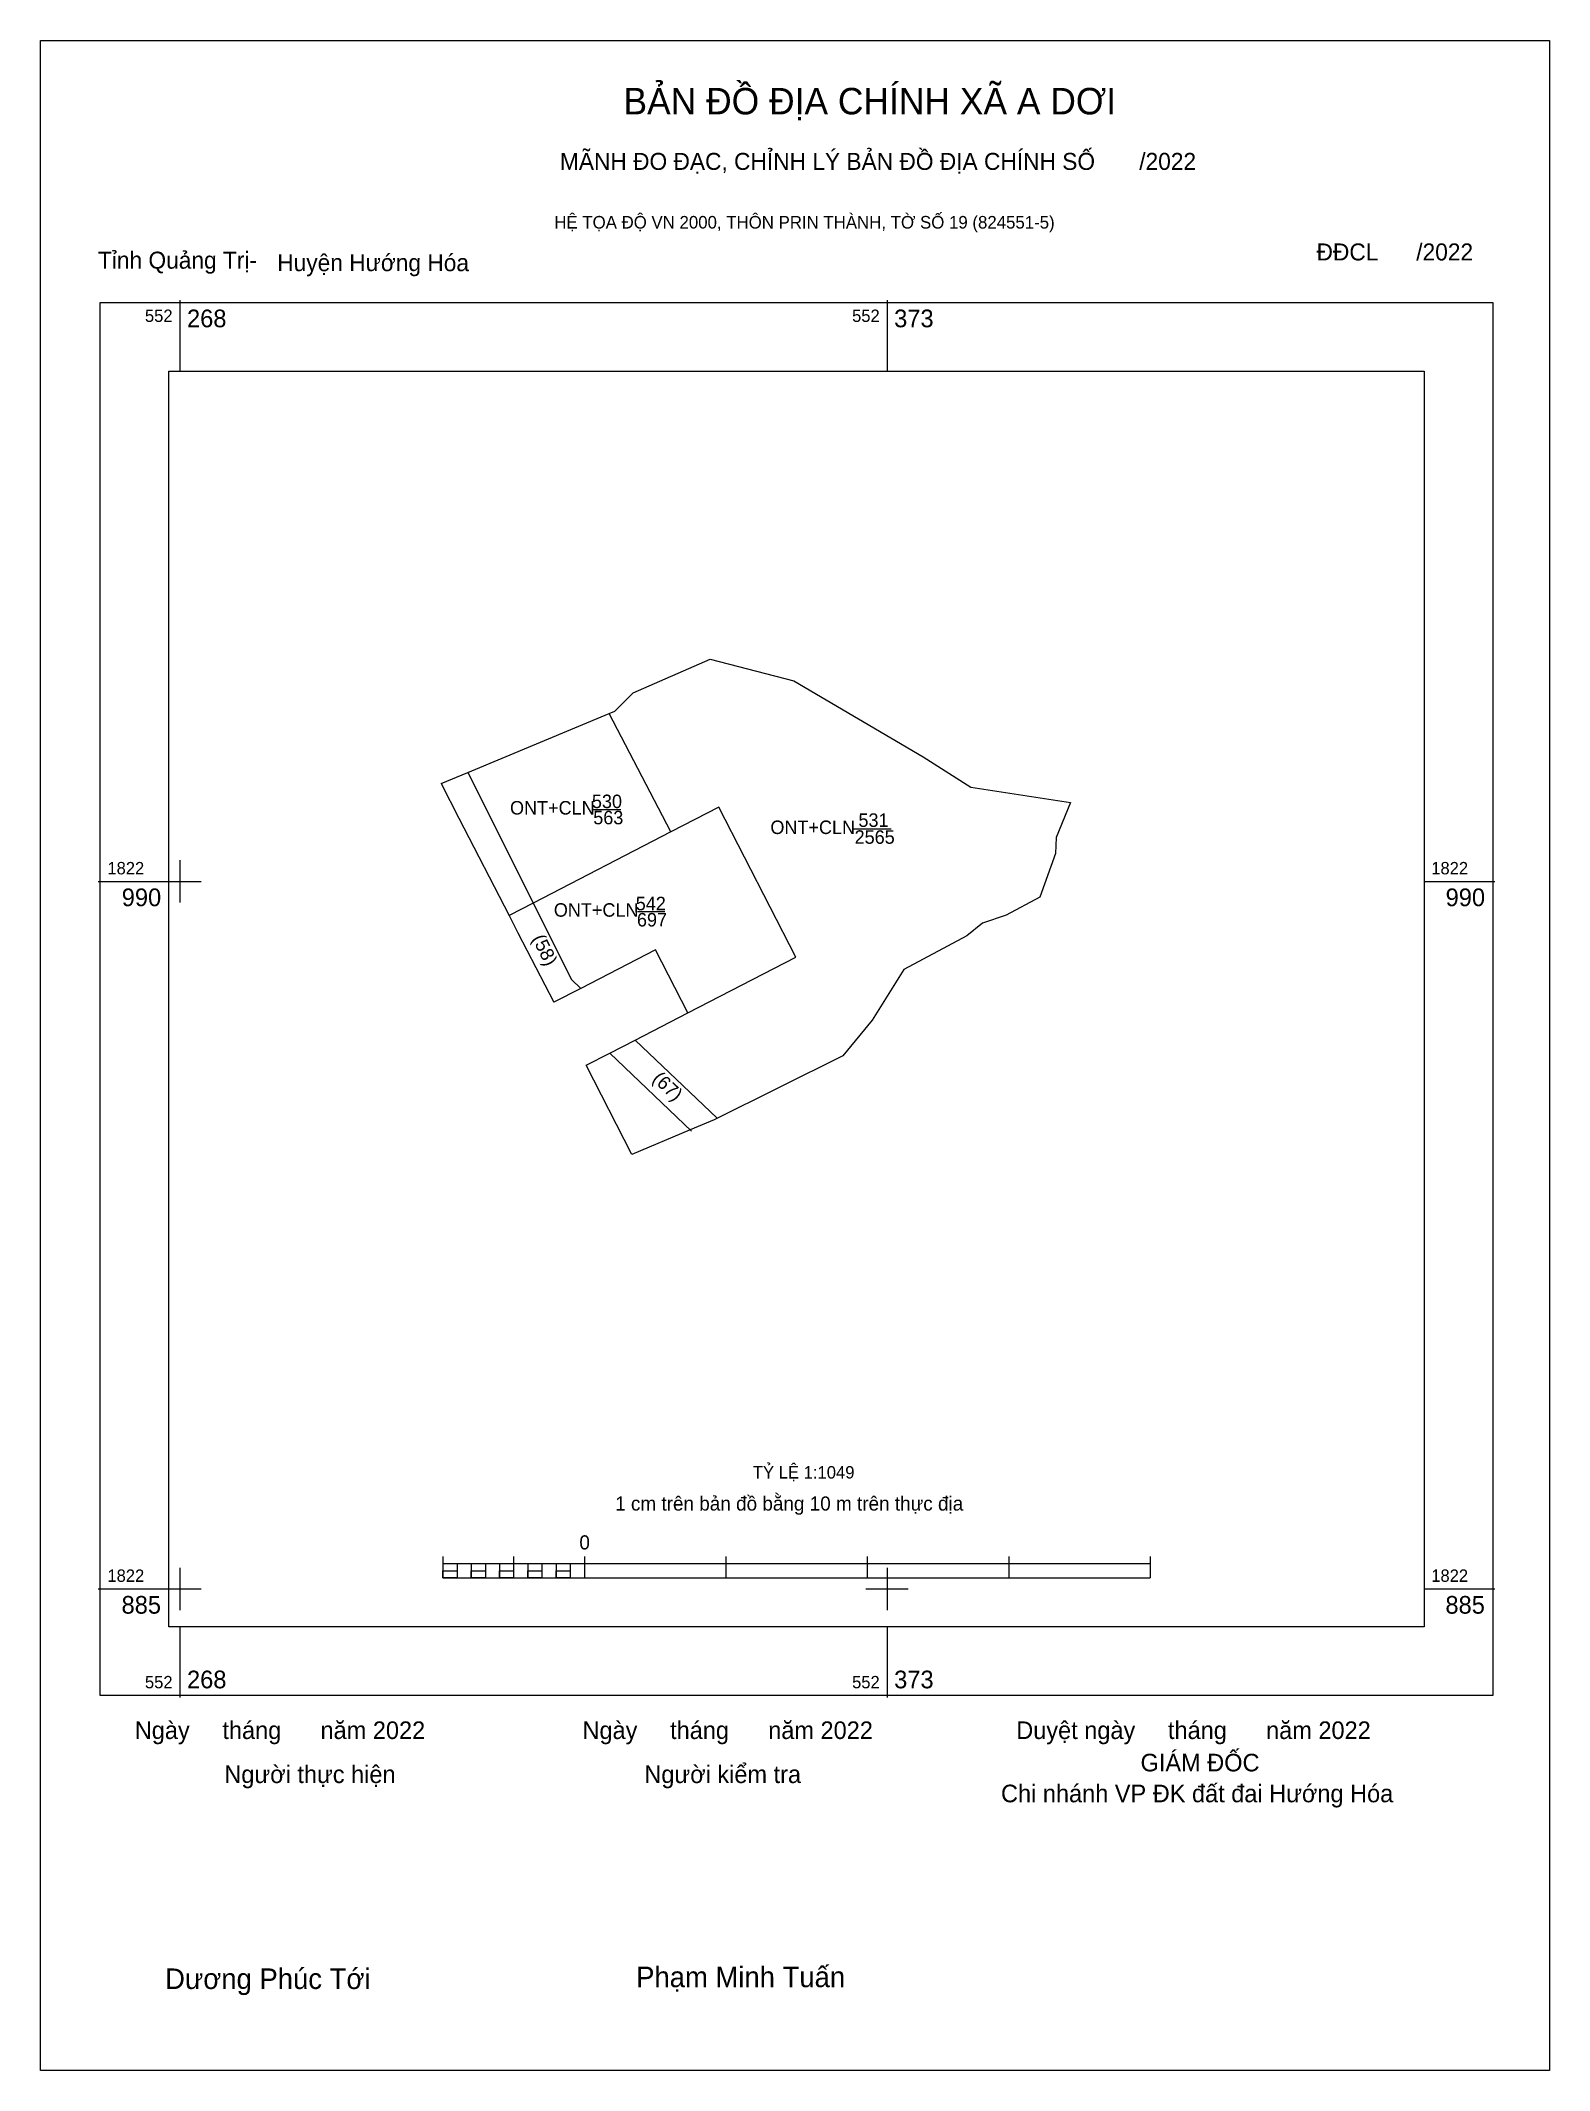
# Model space of a CAD drawing. Extents: x 552248 to 552472, y 1822814 to 1823115.
import ezdxf

# ---------------------------------------------------------------- set-up
doc = ezdxf.new("R2010")
doc.units = 0
for name, color, linetype in [('Level 1', 7, 'Continuous'), ('Level 10', 7, 'Continuous'), ('Level 13', 7, 'Continuous'), ('Level 15', 7, 'Continuous'), ('Level 59', 7, 'Continuous'), ('Level 6', 7, 'Continuous'), ('Level 62', 7, 'Continuous'), ('Level 63', 7, 'Continuous'), ('Level 9', 7, 'Continuous')]:
    doc.layers.add(name, color=color, linetype=linetype)

msp = doc.modelspace()

# ---------------------------------------------------------------- linework, layer by layer
at = {"layer": 'Level 10'}
for p, q in [((552311.53, 1823006.79), (552332.48, 1823015.52)), ((552307.56, 1823005.13), (552311.53, 1823006.79)), ((552307.56, 1823005.13), (552310.2, 1823000)), ((552310.2, 1823000), (552317.62, 1822985.59)), ((552341.61, 1822997.97), (552321.2, 1822987.43)), ((552321.2, 1822987.43), (552317.62, 1822985.59)), ((552317.62, 1822985.59), (552318.95, 1822983)), ((552318.95, 1822983), (552324.25, 1822972.7)), ((552339.36, 1822980.49), (552328.26, 1822974.77)), ((552344.17, 1822971.14), (552339.36, 1822980.49)), ((552328.26, 1822974.77), (552324.25, 1822972.7))]:
    msp.add_line(p, q, dxfattribs=at)
msp.add_lwpolyline([(552335.86, 1822950.13), (552329.06, 1822963.36), (552332.56, 1822965.16), (552336.32, 1822967.1), (552344.17, 1822971.14), (552360.16, 1822979.38), (552348.73, 1823001.64), (552341.61, 1822997.97), (552332.48, 1823015.52), (552333.33, 1823015.87), (552336.06, 1823018.58), (552347.47, 1823023.57), (552359.87, 1823020.39), (552379.08, 1823009.09), (552386.14, 1823004.6), (552400.93, 1823002.32), (552398.79, 1822997.15), (552398.68, 1822994.75), (552396.36, 1822988.3), (552391.37, 1822985.65), (552387.86, 1822984.46), (552385.52, 1822982.54), (552376.19, 1822977.58), (552371.52, 1822970.05), (552367.15, 1822964.77), (552348.05, 1822955.27), (552344.52, 1822953.78)], close=True, dxfattribs=at)
at = {"layer": 'Level 13'}
for p, q in [((552330.17, 1823001.31), (552334.23, 1823001.31)), ((552368.8, 1822998.42), (552374.29, 1822998.42)), ((552336.67, 1822986.16), (552340.73, 1822986.16))]:
    msp.add_line(p, q, dxfattribs=at)
at = {"layer": 'Level 15'}
msp.add_lwpolyline([(552248.13, 1823115.32), (552471.97, 1823115.32), (552471.97, 1822814.31), (552248.13, 1822814.31)], close=True, dxfattribs=at)
at = {"layer": 'Level 59'}
for points in [[(552311.53, 1823006.78), (552326.87, 1822976.09), (552328.26, 1822974.77)], [(552336.32, 1822967.1), (552348.51, 1822955.5)], [(552332.56, 1822965.16), (552344.7, 1822953.6)]]:
    msp.add_lwpolyline(points, dxfattribs=at)
at = {"layer": 'Level 62'}
msp.add_lwpolyline([(552267.16, 1823066.32), (552453.39, 1823066.32), (552453.39, 1822880.08), (552267.16, 1822880.08)], close=True, dxfattribs=at)
at = {"layer": 'Level 63'}
for p, q in [((552268.8, 1823076.81), (552268.8, 1823066.32)), ((552373.71, 1823076.81), (552373.71, 1823066.32)), ((552268.8, 1822993.78), (552268.8, 1822987.48)), ((552256.67, 1822990.63), (552267.16, 1822990.63)), ((552265.65, 1822990.63), (552271.95, 1822990.63)), ((552453.39, 1822990.63), (552463.88, 1822990.63)), ((552268.8, 1822888.86), (552268.8, 1822882.57)), ((552307.82, 1822890.51), (552307.82, 1822887.36)), ((552307.82, 1822889.46), (552412.73, 1822889.46)), ((552309.92, 1822889.46), (552309.92, 1822887.36)), ((552312.01, 1822889.46), (552312.01, 1822887.36)), ((552314.11, 1822889.46), (552314.11, 1822887.36)), ((552316.21, 1822889.46), (552316.21, 1822887.36)), ((552318.31, 1822890.51), (552318.31, 1822887.36)), ((552318.31, 1822889.46), (552318.31, 1822887.36)), ((552320.41, 1822889.46), (552320.41, 1822887.36)), ((552322.51, 1822889.46), (552322.51, 1822887.36)), ((552324.6, 1822889.46), (552324.6, 1822887.36)), ((552326.7, 1822889.46), (552326.7, 1822887.36)), ((552328.8, 1822890.51), (552328.8, 1822887.36)), ((552328.8, 1822889.46), (552328.8, 1822887.36)), ((552349.78, 1822890.51), (552349.78, 1822887.36)), ((552370.77, 1822890.51), (552370.77, 1822887.36)), ((552373.71, 1822888.86), (552373.71, 1822882.57)), ((552391.75, 1822890.51), (552391.75, 1822887.36)), ((552412.73, 1822890.51), (552412.73, 1822887.36)), ((552256.67, 1822885.71), (552267.16, 1822885.71)), ((552265.65, 1822885.71), (552271.95, 1822885.71)), ((552307.82, 1822887.36), (552412.73, 1822887.36)), ((552370.57, 1822885.71), (552376.86, 1822885.71)), ((552453.39, 1822885.71), (552463.88, 1822885.71)), ((552268.8, 1822880.08), (552268.8, 1822869.59)), ((552373.71, 1822880.08), (552373.71, 1822869.59))]:
    msp.add_line(p, q, dxfattribs=at)
for points in [[(552256.99, 1823076.48), (552463.56, 1823076.48), (552463.56, 1822869.92), (552256.99, 1822869.92)], [(552307.82, 1822888.41), (552309.92, 1822888.41), (552309.92, 1822887.36), (552307.82, 1822887.36)], [(552307.82, 1822888.41), (552309.92, 1822888.41), (552309.92, 1822887.36), (552307.82, 1822887.36)], [(552312.01, 1822888.41), (552314.11, 1822888.41), (552314.11, 1822887.36), (552312.01, 1822887.36)], [(552316.21, 1822888.41), (552318.31, 1822888.41), (552318.31, 1822887.36), (552316.21, 1822887.36)], [(552320.41, 1822888.41), (552322.51, 1822888.41), (552322.51, 1822887.36), (552320.41, 1822887.36)], [(552324.6, 1822888.41), (552326.7, 1822888.41), (552326.7, 1822887.36), (552324.6, 1822887.36)]]:
    msp.add_lwpolyline(points, close=True, dxfattribs=at)

# ---------------------------------------------------------------- texts
at = {"layer": 'Level 1'}
for s, p in [('563', (552330.12, 1822999.1)), ('2565', (552368.89, 1822996.21)), ('697', (552336.6, 1822983.95))]:
    msp.add_text(s, height=2, dxfattribs=at).set_placement(p)
at = {"layer": 'Level 13'}
for s, p in [('ONT+CLN', (552317.77, 1823000.55)), ('530', (552329.92, 1823001.5)), ('ONT+CLN', (552356.4, 1822997.66)), ('531', (552369.46, 1822998.72)), ('ONT+CLN', (552324.27, 1822985.4)), ('542', (552336.42, 1822986.35))]:
    msp.add_text(s, height=2, dxfattribs=at).set_placement(p)
at = {"layer": 'Level 6'}
msp.add_text('TỶ LỆ 1:1049', height=1.8443, dxfattribs=at).set_placement((552353.79, 1822902.08))
at = {"layer": 'Level 63'}
for s, height, p in [('BẢN ĐỒ ĐỊA CHÍNH XÃ A DƠI', 3.9276, (552334.6, 1823104.38)), ('MÃNH ĐO ĐẠC, CHỈNH LÝ BẢN ĐỒ ĐỊA CHÍNH SỐ       /2022', 2.5202, (552325.17, 1823096.15)), ('HỆ TỌA ĐỘ VN 2000, THÔN PRIN THÀNH, TỜ SỐ 19 (824551-5)', 1.8656, (552324.34, 1823087.45)), ('552', 1.836, (552263.61, 1823073.6)), ('268', 2.623, (552269.85, 1823072.81)), ('552', 1.836, (552368.52, 1823073.6)), ('373', 2.623, (552374.76, 1823072.81)), ('1822', 1.836, (552258.04, 1822991.68)), ('1822', 1.836, (552454.44, 1822991.68)), ('990', 2.623, (552260.17, 1822986.96)), ('990', 2.623, (552456.57, 1822986.96)), ('1 cm trên bản đồ bằng 10 m trên thực địa', 2.0983, (552333.37, 1822897.33)), ('0', 2.1, (552328.06, 1822891.56)), ('1822', 1.836, (552258.04, 1822886.76)), ('1822', 1.836, (552454.44, 1822886.76)), ('885', 2.623, (552260.14, 1822882.04)), ('885', 2.623, (552456.54, 1822882.04)), ('268', 2.623, (552269.85, 1822870.97)), ('373', 2.623, (552374.76, 1822870.97)), ('552', 1.836, (552263.61, 1822870.97)), ('552', 1.836, (552368.52, 1822870.97)), ('Ngày     tháng      năm 2022', 2.6106, (552262.1, 1822863.45)), ('Ngày     tháng      năm 2022', 2.6106, (552328.52, 1822863.45)), ('Duyệt ngày     tháng      năm 2022', 2.6106, (552392.87, 1822863.45)), ('GIÁM ĐỐC', 2.611, (552411.31, 1822858.65)), ('Người thực hiện', 2.6106, (552275.39, 1822856.92)), ('Người kiểm tra', 2.6106, (552337.7, 1822856.92)), ('Chi nhánh VP ĐK đất đai Hướng Hóa', 2.6106, (552390.61, 1822854.07)), ('Dương Phúc Tới', 3.045, (552266.6, 1822826.38)), ('Phạm Minh Tuấn', 3.045, (552336.48, 1822826.65))]:
    msp.add_text(s, height=height, dxfattribs=at).set_placement(p)
for s, rotation, p in [('(58)', 296.5576, (552320.99, 1822982.16)), ('(67)', 316.4243, (552338.76, 1822961.18))]:
    msp.add_text(s, height=2, rotation=rotation, dxfattribs=at).set_placement(p)
at = {"layer": 'Level 9'}
for s, p in [('Tỉnh Quảng Trị-', (552256.64, 1823081.5)), ('Huyện Hướng Hóa', (552283.24, 1823081.13)), ('ĐĐCL      /2022', (552437.42, 1823082.72))]:
    msp.add_text(s, height=2.5202, dxfattribs=at).set_placement(p)

doc.saveas('drawing.dxf')
